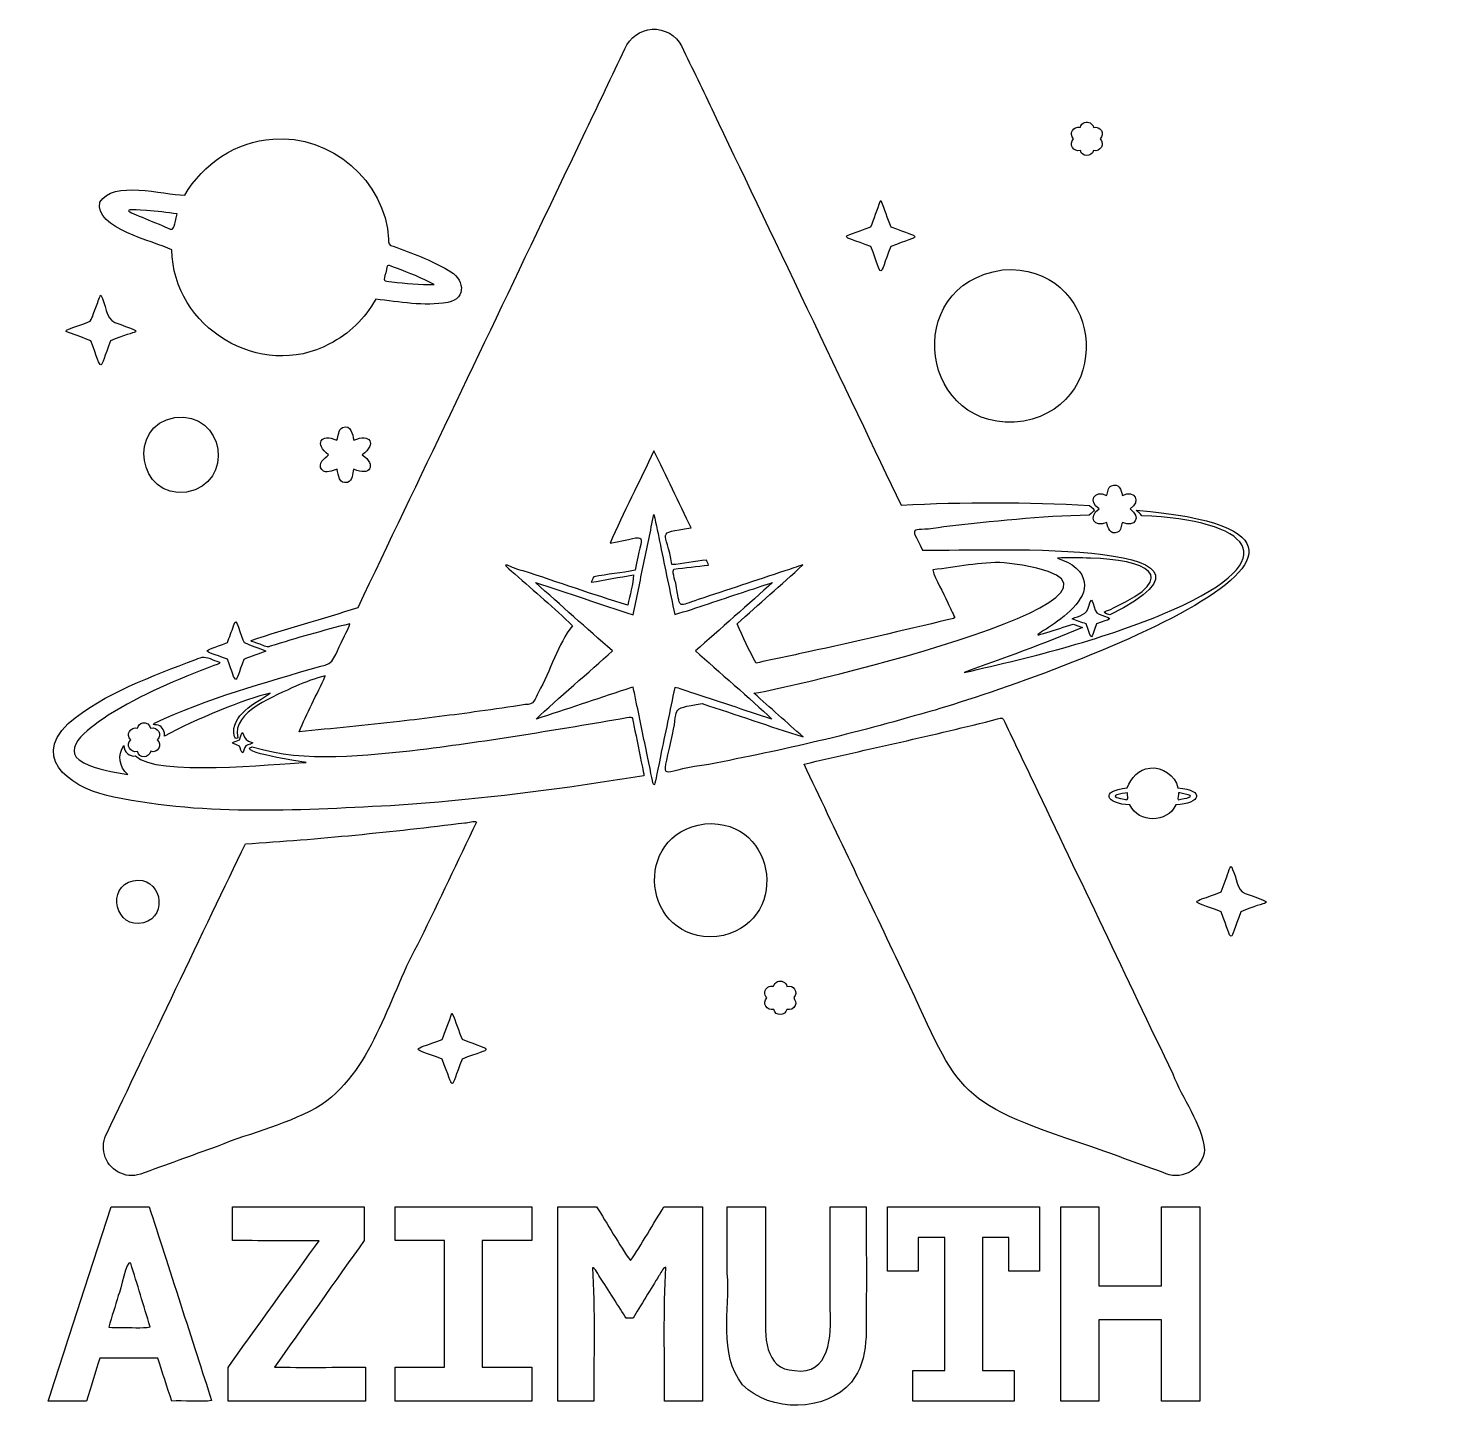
# Model space of a CAD drawing. Extents: x 332 to 1128, y -4 to 768.
import ezdxf

# ---------------------------------------------------------------- set-up
doc = ezdxf.new("R2010")
doc.units = 0
doc.header["$MEASUREMENT"] = 0
doc.layers.get('0').update_dxf_attribs({"lineweight": 0})

msp = doc.modelspace()

# ---------------------------------------------------------------- linework, layer by layer
at = {"color": 18, "lineweight": 25, "true_color": 0x000000}
for points, knots in [([(679.82, 767.98), (673.2, 767.63), (667.18, 763.18), (664.66, 757.09), (657.4, 741.88), (650.13, 726.68), (642.87, 711.47), (634.8, 694.6), (626.74, 677.72), (618.68, 660.85), (584.34, 588.94), (550, 517.03), (515.62, 445.15), (495.93, 438.74), (475.65, 433.23), (455.88, 426.74), (455.72, 425.9), (459.19, 425.46), (460.24, 424.79), (462.33, 424.25), (464.41, 422.46), (466.56, 423.46), (481.29, 427.99), (496.1, 432.29), (511.06, 436), (510.11, 432.68), (507.63, 428.79), (506.17, 425.29), (503.18, 419.63), (502.36, 412.87), (494.78, 412.41), (463.46, 402.99), (431.49, 394.62), (401.91, 380.43), (399.94, 379.28), (403.23, 379.76), (404, 379.34), (406.48, 378.53), (407.99, 375.72), (407.48, 373.19), (424.29, 382.57), (453.12, 394.15), (466.49, 397.24), (458.43, 391.67), (444.21, 385.08), (446.46, 373.41), (446.89, 372.3), (447.21, 371.59), (448.46, 372.34), (445.02, 387.34), (469.92, 395.71), (480.85, 401.21), (486.18, 403.43), (491.79, 405.72), (497.35, 406.88), (492.71, 396.58), (486.81, 385.76), (482.8, 375.71), (501.47, 377.53), (520.15, 379.27), (538.78, 381.45), (553.66, 383.17), (568.52, 385.07), (583.35, 387.13), (591.87, 388.32), (600.38, 389.56), (608.89, 390.84), (613.84, 390.51), (614.56, 393.95), (616.36, 397.82), (622.99, 409.48), (627.34, 424.92), (635.28, 434.9), (625.54, 444.79), (613.69, 454.16), (603.24, 463.87), (591.57, 473.38), (602.14, 466.52), (607.77, 465.56), (627.25, 459.31), (646.82, 452.2), (666.28, 446.41), (667.25, 451.84), (669.35, 458.25), (669.37, 463.29), (661.47, 461.99), (653.59, 460.62), (645.73, 459.15), (646.25, 460.14), (646.65, 461.32), (647.19, 462.3), (654.82, 463.62), (662.87, 464.37), (670.32, 465.98), (674.17, 488.16), (679.5, 485.4), (656.36, 480.94), (663.72, 498.02), (672.85, 515.42), (680.79, 532.6), (687.9, 518.65), (694.58, 503.75), (701.55, 489.49), (680.42, 486.23), (688.34, 488.55), (690.75, 469.03), (696.93, 469.26), (703.74, 470.88), (710.12, 471.6), (710.56, 470.75), (711.09, 469.61), (711.31, 468.81), (704.86, 468.02), (698.37, 467.43), (691.94, 466.47), (690.75, 463.96), (693.3, 459.25), (693.44, 456.05), (695.75, 443.67), (694.18, 445.91), (705.58, 449.51), (721.71, 454.85), (737.83, 460.22), (753.96, 465.56), (757.29, 466.6), (760.8, 467.93), (764.05, 468.83), (751.79, 457.87), (739.47, 447), (727.22, 436.04), (730.4, 428.83), (734.07, 420.75), (737.93, 414.09), (747.67, 416.13), (757.41, 418.2), (767.14, 420.31), (793.36, 425.99), (819.47, 432.14), (845.56, 438.4), (846.58, 438.77), (848.02, 438.7), (848.79, 439.42), (847.51, 442.21), (846.15, 444.96), (844.85, 447.74), (842.4, 453.76), (837.97, 460.44), (836.52, 466.17), (849.76, 467.43), (863.07, 470.73), (876.38, 470.11), (995.58, 456.54), (759.05, 400.56), (736.69, 397.23), (745.78, 389.03), (755.02, 380.99), (764.1, 372.8), (745.49, 378.83), (726.49, 385.25), (707.85, 391.44), (687.93, 388.03), (695.63, 389.99), (690.4, 370.88), (685.1, 345.39), (683.93, 354.2), (707.54, 356.78), (748.72, 364.46), (789.61, 373.82), (829.81, 385.62), (877.37, 398.14), (1127.8, 484.33), (950.05, 499.45), (951.17, 498.5), (952.31, 497.4), (953.33, 496.34), (1012.74, 493.71), (1036.82, 473.13), (970.02, 443.53), (932.86, 427.52), (893.34, 417.74), (853.99, 408.77), (875.42, 416.55), (898.58, 424.74), (920.09, 433.95), (918.8, 434.43), (916.2, 435.38), (914.91, 435.86), (910.08, 434.25), (905, 432.61), (900.15, 431.12), (878.02, 423.9), (937.73, 446.71), (916.63, 467.09), (913.71, 469.85), (909.81, 471.22), (906.2, 472.69), (912.24, 472.87), (918.52, 472.8), (924.63, 472.63), (954.51, 471.91), (976.76, 462.96), (937.35, 444.88), (934.14, 442.82), (928.84, 442.86), (935.43, 440.95), (1024.25, 485.34), (854.46, 476.28), (830.78, 477.18), (822.9, 493.02), (824.53, 486.53), (842.73, 490.05), (869.66, 493.2), (896.68, 496.05), (923.81, 496.66), (927.12, 499.71), (927.69, 498.98), (924.05, 502.13), (889, 503.93), (853.84, 504.13), (818.79, 502.27), (790.51, 561.45), (741.91, 663.31), (714.23, 721.14), (708.25, 733.64), (702.27, 746.14), (696.29, 758.64), (693.28, 764.66), (686.5, 768.38), (679.82, 767.98)], [0, 0, 0, 0, 1, 1, 1, 2, 2, 2, 3, 3, 3, 4, 4, 4, 5, 5, 5, 6, 6, 6, 7, 7, 7, 8, 8, 8, 9, 9, 9, 10, 10, 10, 11, 11, 11, 12, 12, 12, 13, 13, 13, 14, 14, 14, 15, 15, 15, 16, 16, 16, 17, 17, 17, 18, 18, 18, 19, 19, 19, 20, 20, 20, 21, 21, 21, 22, 22, 22, 23, 23, 23, 24, 24, 24, 25, 25, 25, 26, 26, 26, 27, 27, 27, 28, 28, 28, 29, 29, 29, 30, 30, 30, 31, 31, 31, 32, 32, 32, 33, 33, 33, 34, 34, 34, 35, 35, 35, 36, 36, 36, 37, 37, 37, 38, 38, 38, 39, 39, 39, 40, 40, 40, 41, 41, 41, 42, 42, 42, 43, 43, 43, 44, 44, 44, 45, 45, 45, 46, 46, 46, 47, 47, 47, 48, 48, 48, 49, 49, 49, 50, 50, 50, 51, 51, 51, 52, 52, 52, 53, 53, 53, 54, 54, 54, 55, 55, 55, 56, 56, 56, 57, 57, 57, 58, 58, 58, 59, 59, 59, 60, 60, 60, 61, 61, 61, 62, 62, 62, 63, 63, 63, 64, 64, 64, 65, 65, 65, 66, 66, 66, 67, 67, 67, 68, 68, 68, 69, 69, 69, 70, 70, 70, 71, 71, 71, 72, 72, 72, 73, 73, 73, 74, 74, 74, 75, 75, 75, 76, 76, 76, 76]), ([(921.27, 715.95), (920.16, 715.52), (919.2, 714.41), (918.91, 713.3), (915.02, 713.93), (912.3, 709.77), (915.1, 706.7), (912.21, 703.9), (915.14, 699.17), (918.93, 700.3), (919.59, 696.45), (925.43, 696.49), (926.22, 700.25), (930.03, 699.26), (932.95, 704), (929.95, 706.74), (932.91, 709.46), (930.05, 714.24), (926.24, 713.2), (925.79, 715.47), (923.4, 716.55), (921.27, 715.95)], [0, 0, 0, 0, 1, 1, 1, 2, 2, 2, 3, 3, 3, 4, 4, 4, 5, 5, 5, 6, 6, 6, 7, 7, 7, 7]), ([(468.06, 706.63), (447.4, 705.44), (429.2, 692.69), (418.83, 675.26), (406.49, 675.7), (378.8, 683.81), (371.48, 671.46), (368.42, 656.78), (401.33, 649.7), (411.7, 644.85), (412.01, 601.39), (461.29, 571.68), (499.71, 592.25), (510.57, 597.73), (519.57, 606.58), (525.47, 617.19), (538.74, 615.74), (552.39, 613.16), (565.7, 615.41), (576.93, 617.48), (574.68, 629.43), (565.92, 633.45), (556.28, 639.12), (545.75, 643.03), (535.26, 646.79), (532.81, 647.11), (532.63, 648.66), (532.65, 650.81), (530.89, 683.2), (500.31, 709.41), (468.06, 706.63)], [0, 0, 0, 0, 1, 1, 1, 2, 2, 2, 3, 3, 3, 4, 4, 4, 5, 5, 5, 6, 6, 6, 7, 7, 7, 8, 8, 8, 9, 9, 9, 10, 10, 10, 10]), ([(807.23, 671.87), (805.67, 667.67), (803.55, 661.91), (801.97, 657.66), (783.89, 650.63), (783.64, 653.71), (801.97, 646.63), (808.93, 628.62), (805.98, 628.61), (813.06, 646.66), (831.02, 653.6), (831.06, 650.62), (813.06, 657.71), (811.09, 662.53), (809.44, 667.51), (807.52, 672.35), (807.33, 672.37), (807.32, 672.01), (807.23, 671.87)], [0, 0, 0, 0, 1, 1, 1, 2, 2, 2, 3, 3, 3, 4, 4, 4, 5, 5, 5, 6, 6, 6, 6]), ([(397.55, 666.74), (403.29, 666.26), (409.03, 665.73), (414.71, 664.86), (411.38, 651.77), (414.01, 656.44), (400.15, 660.72), (391.55, 664.85), (377.98, 668.48), (397.55, 666.74)], [0, 0, 0, 0, 1, 1, 1, 2, 2, 2, 3, 3, 3, 3]), ([(537.02, 634.59), (544.18, 631.89), (551.4, 629.16), (558.08, 625.4), (550.23, 625.38), (542.26, 625.94), (534.49, 626.99), (529.49, 627.38), (529.72, 627.24), (531.13, 631.99), (532.07, 637.93), (532.13, 636.2), (537.02, 634.59)], [0, 0, 0, 0, 1, 1, 1, 2, 2, 2, 3, 3, 3, 4, 4, 4, 4]), ([(875.49, 633.59), (817.67, 625.45), (829.41, 541.03), (887.28, 549.08), (940.6, 559.6), (929.71, 637.99), (875.49, 633.59)], [0, 0, 0, 0, 1, 1, 1, 2, 2, 2, 2]), ([(369.26, 612.65), (368.17, 610.18), (367.58, 607.26), (366.15, 605.04), (364.05, 603.51), (347.54, 599.76), (354.03, 598.65), (358.14, 597.02), (362.47, 595.72), (366.46, 593.92), (373.46, 575.67), (370.63, 576.48), (377.47, 594.05), (392.1, 600.66), (398.94, 597.4), (379.86, 604.2), (374.59, 606.43), (374.87, 614.82), (372.1, 619.57), (371, 618.24), (370.21, 614.73), (369.26, 612.65)], [0, 0, 0, 0, 1, 1, 1, 2, 2, 2, 3, 3, 3, 4, 4, 4, 5, 5, 5, 6, 6, 6, 7, 7, 7, 7]), ([(413.41, 551.2), (386.44, 546.67), (392.79, 505.63), (419.88, 509.57), (447.35, 514.1), (441, 555.07), (413.41, 551.2)], [0, 0, 0, 0, 1, 1, 1, 2, 2, 2, 2]), ([(507, 545.63), (504.25, 544.4), (504.99, 540.68), (503.84, 538.52), (494.54, 542.57), (491.22, 536.39), (499.18, 530.35), (497.11, 528.21), (492.66, 525.53), (495.49, 522.08), (497.75, 519.24), (501.23, 521.89), (503.96, 522.26), (504.68, 519.12), (505.05, 513.73), (509.66, 514.98), (512.88, 515.86), (512.34, 519.86), (513.27, 522.33), (522.4, 518.01), (526.13, 524.6), (517.95, 530.4), (526.17, 536.31), (522.51, 542.66), (513.25, 538.48), (512.6, 541.87), (511.79, 547.39), (507, 545.63)], [0, 0, 0, 0, 1, 1, 1, 2, 2, 2, 3, 3, 3, 4, 4, 4, 5, 5, 5, 6, 6, 6, 7, 7, 7, 8, 8, 8, 9, 9, 9, 9]), ([(936.27, 513.05), (933.99, 512.2), (934.61, 509.18), (933.53, 507.68), (926.56, 511), (923.05, 504.37), (929.38, 500.17), (922.98, 495.79), (926.6, 489.32), (933.69, 492.6), (934.16, 489.54), (935.71, 485.49), (939.67, 487.13), (941.87, 488.08), (941.67, 490.79), (942.37, 492.6), (949.35, 489.32), (953.17, 495.77), (946.7, 500.11), (952.94, 504.54), (949.6, 510.9), (942.41, 507.69), (941.89, 510.82), (940.24, 514.92), (936.27, 513.05)], [0, 0, 0, 0, 1, 1, 1, 2, 2, 2, 3, 3, 3, 4, 4, 4, 5, 5, 5, 6, 6, 6, 7, 7, 7, 8, 8, 8, 8]), ([(675.06, 469.17), (673.06, 459.85), (671.36, 450.25), (669.19, 441.07), (650.99, 446.97), (632.86, 453.07), (614.69, 459.05), (628.83, 446.33), (643.31, 433.51), (657.64, 420.85), (645.28, 409.54), (626.76, 393.92), (615.04, 382.79), (631.8, 388.18), (648.45, 393.89), (665.18, 399.33), (666.52, 399.71), (667.91, 400.33), (669.24, 400.57), (669.87, 397.83), (670.38, 395.06), (670.97, 392.3), (673.07, 382.19), (675.14, 372.06), (677.23, 361.94), (681.73, 341.24), (679.9, 340.51), (684.46, 361.81), (687.12, 374.69), (689.76, 387.57), (692.44, 400.45), (695.04, 400.18), (698.19, 398.62), (700.95, 397.9), (716.2, 392.89), (731.39, 387.71), (746.66, 382.8), (735.08, 393.88), (716.42, 409.6), (704.11, 420.84), (716.75, 432.15), (734.65, 447.91), (747.11, 459.07), (741.51, 457.27), (735.85, 455.34), (730.24, 453.5), (717.67, 449.51), (704.96, 444.73), (692.43, 441.21), (689.75, 454.11), (687.12, 467.02), (684.46, 479.92), (683.25, 485.62), (682.13, 491.4), (680.86, 497.05), (678.85, 487.82), (677, 478.45), (675.06, 469.17)], [0, 0, 0, 0, 1, 1, 1, 2, 2, 2, 3, 3, 3, 4, 4, 4, 5, 5, 5, 6, 6, 6, 7, 7, 7, 8, 8, 8, 9, 9, 9, 10, 10, 10, 11, 11, 11, 12, 12, 12, 13, 13, 13, 14, 14, 14, 15, 15, 15, 16, 16, 16, 17, 17, 17, 18, 18, 18, 19, 19, 19, 19]), ([(923.6, 445.79), (922.98, 440.78), (918.16, 440.6), (914.36, 438.84), (916.52, 437.88), (919.83, 436.79), (922.1, 435.93), (925.76, 426.33), (924.42, 426.42), (928.02, 435.9), (934.87, 438.97), (939.52, 437.91), (929.34, 441.33), (925.56, 442.03), (926.29, 455.1), (923.6, 445.79)], [0, 0, 0, 0, 1, 1, 1, 2, 2, 2, 3, 3, 3, 4, 4, 4, 5, 5, 5, 5]), ([(446.14, 434.78), (445.03, 431.79), (443.8, 428.46), (442.69, 425.46), (427.59, 419.65), (427.62, 422), (442.67, 416.23), (448.38, 401.61), (446.14, 400.85), (451.9, 416.13), (455.89, 417.82), (460.2, 419.17), (464.21, 420.8), (460.27, 422.62), (455.81, 423.63), (452.01, 425.64), (450.05, 427.92), (447.74, 442.73), (446.14, 434.78)], [0, 0, 0, 0, 1, 1, 1, 2, 2, 2, 3, 3, 3, 4, 4, 4, 5, 5, 5, 6, 6, 6, 6]), ([(425.1, 416.13), (400.37, 406.53), (374.33, 397.72), (353.86, 380.26), (331.65, 359.08), (358.68, 342.97), (379.35, 339.26), (431.59, 328.3), (485.72, 331.95), (538.67, 334.69), (577.85, 337.42), (616.88, 342.09), (655.69, 348.07), (662.2, 349.07), (668.7, 350.1), (675.2, 351.14), (675.31, 352.55), (674.58, 354.46), (674.37, 356.03), (672.81, 363.73), (671.21, 371.43), (669.64, 379.13), (668.63, 382.14), (669.94, 385.06), (665.65, 383.58), (627.33, 377.03), (588.95, 370.65), (550.38, 365.73), (519.45, 362.73), (486.82, 357.92), (456.6, 367.32), (446.7, 364.64), (484.4, 358.92), (486.59, 358.57), (468.1, 357.78), (402.8, 350.62), (391.38, 362.21), (387.8, 361.67), (384.98, 364.48), (384.89, 367.97), (381.09, 362.82), (382.35, 355.86), (387.01, 351.87), (378.68, 353.2), (370.07, 354.56), (362.48, 358.44), (347.06, 366.27), (368.65, 379.64), (376.11, 384.89), (394.56, 396.56), (414.86, 404.91), (435.18, 412.71), (440.95, 414.56), (438.14, 414.52), (434.15, 416.08), (431.01, 417.68), (428.24, 417.83), (425.1, 416.13)], [0, 0, 0, 0, 1, 1, 1, 2, 2, 2, 3, 3, 3, 4, 4, 4, 5, 5, 5, 6, 6, 6, 7, 7, 7, 8, 8, 8, 9, 9, 9, 10, 10, 10, 11, 11, 11, 12, 12, 12, 13, 13, 13, 14, 14, 14, 15, 15, 15, 16, 16, 16, 17, 17, 17, 18, 18, 18, 19, 19, 19, 19]), ([(872.58, 382.84), (836.85, 373.7), (800.34, 366), (764.63, 357.65), (782.2, 320.57), (799.91, 283.55), (817.59, 246.53), (852.61, 173.48), (845.02, 170.42), (924.8, 144.17), (938.79, 139.1), (952.79, 134.03), (966.79, 128.95), (976.17, 125.15), (987.52, 132.07), (988.22, 142.24), (986.89, 157.07), (975.74, 170.68), (970.49, 184.66), (957.54, 211.78), (944.58, 238.9), (931.63, 266.02), (918.66, 293.18), (905.68, 320.34), (892.71, 347.51), (887.36, 358.7), (882.02, 369.9), (876.67, 381.09), (875.91, 383.4), (875.01, 383.91), (872.58, 382.84)], [0, 0, 0, 0, 1, 1, 1, 2, 2, 2, 3, 3, 3, 4, 4, 4, 5, 5, 5, 6, 6, 6, 7, 7, 7, 8, 8, 8, 9, 9, 9, 10, 10, 10, 10]), ([(395.38, 380.62), (393.98, 380.31), (392.69, 379.15), (392.54, 377.68), (388.71, 378.82), (385.57, 374), (388.72, 371.26), (385.71, 368.39), (388.56, 363.68), (392.44, 364.66), (393.36, 360.75), (399.08, 360.85), (399.89, 364.78), (403.66, 363.36), (406.71, 368.68), (403.55, 371.2), (406.69, 373.93), (403.72, 378.79), (399.83, 377.71), (399.41, 379.68), (397.37, 381.04), (395.38, 380.62)], [0, 0, 0, 0, 1, 1, 1, 2, 2, 2, 3, 3, 3, 4, 4, 4, 5, 5, 5, 6, 6, 6, 7, 7, 7, 7]), ([(450.19, 373.36), (450.19, 373.36), (449.38, 371.18), (449.38, 371.18), (443.95, 369.16), (444.46, 369.9), (449.41, 367.74), (450.13, 366.81), (450.25, 363.83), (451.3, 363.91), (451.87, 365.18), (452.1, 366.74), (452.92, 367.85), (453.71, 368.47), (457.95, 369.21), (456.57, 369.76), (449.97, 370.61), (452.21, 378.99), (450.19, 373.36)], [0, 0, 0, 0, 1, 1, 1, 2, 2, 2, 3, 3, 3, 4, 4, 4, 5, 5, 5, 6, 6, 6, 6]), ([(957.8, 355.43), (951.42, 355), (947.26, 349.74), (945.1, 344.42), (929.41, 342.72), (933.38, 335.53), (946.56, 334.82), (951.6, 324.5), (967.19, 324.56), (972.26, 334.83), (986, 335.62), (988.95, 342.95), (973.34, 344.46), (971.78, 351.35), (964.82, 356.31), (957.8, 355.43)], [0, 0, 0, 0, 1, 1, 1, 2, 2, 2, 3, 3, 3, 4, 4, 4, 5, 5, 5, 5]), ([(945.18, 340.58), (945.99, 336.27), (944.43, 338.14), (941.35, 338.51), (933.81, 339.91), (942.27, 341.32), (945.18, 341.59), (945.18, 341.59), (945.18, 340.58), (945.18, 340.58)], [0, 0, 0, 0, 1, 1, 1, 2, 2, 2, 3, 3, 3, 3]), ([(976.6, 341.14), (985.2, 339.5), (977.26, 338.51), (973.55, 337.72), (973.09, 338.6), (973.88, 340.44), (973.62, 341.63), (974.61, 341.51), (975.63, 341.34), (976.6, 341.14)], [0, 0, 0, 0, 1, 1, 1, 2, 2, 2, 3, 3, 3, 3]), ([(709.26, 324.3), (667.75, 318.83), (674.23, 257.92), (715.97, 261.34), (757.21, 266.97), (750.75, 327.48), (709.26, 324.3)], [0, 0, 0, 0, 1, 1, 1, 2, 2, 2, 2]), ([(575.28, 324.91), (534.55, 319.81), (493.71, 315.64), (452.73, 313.15), (429.91, 265.8), (397.92, 198.62), (375.55, 151.82), (373.57, 148.12), (372.82, 143.75), (373.98, 139.67), (376.03, 131.17), (385.82, 125.74), (394.09, 128.68), (408.38, 133.86), (422.68, 139.03), (436.97, 144.2), (456.37, 152.1), (477.5, 156.62), (495.46, 167.59), (525.21, 188.62), (532.81, 229.21), (550.39, 259.62), (560.85, 281.51), (571.31, 303.4), (581.77, 325.28), (580.6, 326.18), (577.2, 324.84), (575.28, 324.91)], [0, 0, 0, 0, 1, 1, 1, 2, 2, 2, 3, 3, 3, 4, 4, 4, 5, 5, 5, 6, 6, 6, 7, 7, 7, 8, 8, 8, 9, 9, 9, 9]), ([(1000.27, 293.7), (1000.27, 293.7), (997.54, 286.31), (997.54, 286.31), (979.41, 279.23), (979.58, 282.16), (997.51, 275.23), (1004.62, 256.93), (1001.43, 257.04), (1008.54, 275.23), (1023.02, 281.81), (1030.09, 278.58), (1010.94, 285.38), (1006.02, 287.14), (1006.32, 294.66), (1003.86, 298.88), (1002.73, 303.84), (1001.42, 295.6), (1000.27, 293.7)], [0, 0, 0, 0, 1, 1, 1, 2, 2, 2, 3, 3, 3, 4, 4, 4, 5, 5, 5, 6, 6, 6, 6]), ([(390.07, 292.52), (374.59, 289.15), (380.42, 264.92), (395.77, 269.06), (410.67, 272.76), (405.08, 296.03), (390.07, 292.52)], [0, 0, 0, 0, 1, 1, 1, 2, 2, 2, 2]), ([(749.73, 236.18), (748.66, 235.69), (748.04, 234.64), (747.64, 233.6), (745.42, 234.13), (742.98, 232.73), (742.73, 230.32), (742.51, 229.1), (743.21, 228.05), (743.88, 227.15), (741.04, 224.23), (743.84, 219.76), (747.71, 220.63), (748.6, 216.75), (754.18, 216.97), (755.1, 220.7), (756.9, 220.24), (758.96, 220.99), (759.68, 222.82), (760.51, 224.41), (759.52, 225.94), (758.89, 227.28), (761.67, 229.94), (758.66, 234.84), (755.02, 233.52), (754.61, 235.92), (751.89, 237.1), (749.73, 236.18)], [0, 0, 0, 0, 1, 1, 1, 2, 2, 2, 3, 3, 3, 4, 4, 4, 5, 5, 5, 6, 6, 6, 7, 7, 7, 8, 8, 8, 9, 9, 9, 9]), ([(568.08, 218.59), (566.49, 214.32), (564.26, 208.28), (562.66, 203.96), (544.92, 197.06), (544.46, 199.99), (562.56, 192.9), (569.82, 174.91), (566.6, 174.8), (573.68, 192.94), (591.59, 199.93), (591.92, 196.88), (573.75, 203.98), (571.68, 208.69), (570.28, 214.18), (568.08, 218.59)], [0, 0, 0, 0, 1, 1, 1, 2, 2, 2, 3, 3, 3, 4, 4, 4, 5, 5, 5, 5]), ([(360.56, 57.2), (354.6, 38.78), (348.68, 20.34), (342.7, 1.92), (348.01, 1.94), (358.7, 1.98), (364.01, 2), (366.29, 9.33), (369.19, 18.64), (371.43, 25.9), (379.51, 25.9), (395.78, 25.9), (403.87, 25.9), (406.14, 18.66), (409.23, 9.3), (411.58, 2), (417.96, 2.28), (428.16, 1.36), (433.87, 2.26), (423.81, 33.52), (409.24, 78.79), (399.05, 110.48), (393.74, 110.48), (383.06, 110.47), (377.75, 110.47), (377.75, 110.47), (360.56, 57.2), (360.56, 57.2)], [0, 0, 0, 0, 1, 1, 1, 2, 2, 2, 3, 3, 3, 4, 4, 4, 5, 5, 5, 6, 6, 6, 7, 7, 7, 8, 8, 8, 9, 9, 9, 9]), ([(445.58, 101.02), (445.58, 101.02), (445.58, 91.57), (445.58, 91.57), (457.62, 91.55), (481.86, 91.51), (493.9, 91.49), (481.23, 73.88), (455.72, 38.42), (443.05, 20.81), (443.05, 16.1), (443.05, 6.63), (443.05, 1.92), (462.16, 1.92), (500.63, 1.92), (519.74, 1.92), (519.74, 6.64), (519.74, 16.12), (519.74, 20.83), (504.8, 20.94), (483.5, 20.63), (468.98, 20.97), (483.44, 41.45), (504.3, 70.84), (518.99, 91.59), (518.99, 96.3), (518.99, 105.77), (518.99, 110.48), (500.69, 110.48), (463.87, 110.48), (445.58, 110.48), (445.58, 110.48), (445.58, 101.02), (445.58, 101.02)], [0, 0, 0, 0, 1, 1, 1, 2, 2, 2, 3, 3, 3, 4, 4, 4, 5, 5, 5, 6, 6, 6, 7, 7, 7, 8, 8, 8, 9, 9, 9, 10, 10, 10, 11, 11, 11, 11]), ([(536.27, 101.02), (536.27, 101.02), (536.27, 91.57), (536.27, 91.57), (543.13, 91.57), (556.95, 91.57), (563.82, 91.57), (563.82, 73.94), (563.82, 38.46), (563.82, 20.83), (556.95, 20.83), (543.13, 20.83), (536.27, 20.83), (536.27, 16.12), (536.27, 6.63), (536.27, 1.92), (555.31, 1.92), (593.62, 1.92), (612.66, 1.92), (612.66, 6.64), (612.66, 16.12), (612.66, 20.83), (605.75, 20.83), (591.86, 20.83), (584.96, 20.83), (584.96, 38.46), (584.96, 73.94), (584.96, 91.57), (591.86, 91.57), (605.76, 91.57), (612.66, 91.57), (612.66, 96.28), (612.66, 105.77), (612.66, 110.48), (593.62, 110.48), (555.3, 110.48), (536.27, 110.48), (536.27, 110.48), (536.27, 101.02), (536.27, 101.02)], [0, 0, 0, 0, 1, 1, 1, 2, 2, 2, 3, 3, 3, 4, 4, 4, 5, 5, 5, 6, 6, 6, 7, 7, 7, 8, 8, 8, 9, 9, 9, 10, 10, 10, 11, 11, 11, 12, 12, 12, 13, 13, 13, 13]), ([(627.25, 56.2), (627.25, 56.2), (627.25, 1.92), (627.25, 1.92), (632.26, 1.92), (642.35, 1.92), (647.35, 1.92), (647.09, 23.55), (648.13, 54.87), (646.47, 76.34), (647.64, 77.42), (650, 71.59), (651.09, 70.58), (654.53, 65.23), (661.79, 53.81), (665.31, 48.31), (666.27, 48.31), (668.2, 48.31), (669.16, 48.31), (672.92, 54.46), (679.78, 65.7), (683.46, 71.7), (684.78, 73.22), (685.39, 76.24), (687.44, 76.7), (686.04, 53.34), (686.89, 25.5), (686.67, 1.92), (691.98, 1.92), (702.66, 1.92), (707.96, 1.92), (707.96, 28.98), (707.96, 83.43), (707.96, 110.48), (702.6, 110.48), (691.81, 110.47), (686.44, 110.47), (680.82, 101.66), (673.57, 88.75), (667.69, 80.4), (661.8, 88.72), (654.42, 101.71), (648.79, 110.48), (643.42, 110.48), (632.62, 110.48), (627.25, 110.48), (627.25, 110.48), (627.25, 56.2), (627.25, 56.2)], [0, 0, 0, 0, 1, 1, 1, 2, 2, 2, 3, 3, 3, 4, 4, 4, 5, 5, 5, 6, 6, 6, 7, 7, 7, 8, 8, 8, 9, 9, 9, 10, 10, 10, 11, 11, 11, 12, 12, 12, 13, 13, 13, 14, 14, 14, 15, 15, 15, 16, 16, 16, 16]), ([(721.81, 73.36), (723.45, 52.77), (716.53, 28.42), (730.37, 10.97), (745.68, -4.39), (776.84, -4.35), (791.05, 12.56), (801.59, 25.68), (799.03, 43.39), (799.38, 59.09), (799.57, 69.75), (799.27, 99.43), (799.39, 110.48), (794.39, 110.48), (784.31, 110.48), (779.3, 110.48), (779.22, 95.81), (779.29, 67.2), (779.21, 52.94), (780.13, 38.74), (779.2, 16.01), (759.27, 19.01), (742.21, 19.6), (742.76, 39.12), (743.18, 51.74), (743.1, 66.3), (743.16, 95.59), (743.1, 110.48), (737.79, 110.48), (727.12, 110.48), (721.81, 110.48), (721.81, 110.48), (721.81, 73.36), (721.81, 73.36)], [0, 0, 0, 0, 1, 1, 1, 2, 2, 2, 3, 3, 3, 4, 4, 4, 5, 5, 5, 6, 6, 6, 7, 7, 7, 8, 8, 8, 9, 9, 9, 10, 10, 10, 11, 11, 11, 11]), ([(811.16, 92.53), (811.16, 92.53), (811.16, 74.59), (811.16, 74.59), (815.43, 74.59), (824.02, 74.59), (828.28, 74.59), (828.28, 79.27), (828.28, 88.68), (828.28, 93.35), (831.99, 93.35), (839.46, 93.35), (843.17, 93.35), (843.17, 74.83), (843.17, 37.56), (843.17, 19.05), (838.76, 19.05), (829.87, 19.05), (825.45, 19.05), (825.45, 14.78), (825.45, 6.19), (825.45, 1.92), (839.52, 1.92), (867.83, 1.92), (881.89, 1.92), (881.89, 6.19), (881.89, 14.78), (881.89, 19.05), (877.51, 19.05), (868.7, 19.05), (864.32, 19.05), (864.32, 37.57), (864.32, 74.84), (864.32, 93.35), (867.99, 93.35), (875.39, 93.35), (879.06, 93.35), (879.06, 88.68), (879.06, 79.27), (879.06, 74.59), (883.33, 74.59), (891.92, 74.59), (896.19, 74.59), (896.19, 83.54), (896.19, 101.54), (896.19, 110.48), (874.99, 110.48), (832.35, 110.48), (811.16, 110.48), (811.16, 110.48), (811.16, 92.53), (811.16, 92.53)], [0, 0, 0, 0, 1, 1, 1, 2, 2, 2, 3, 3, 3, 4, 4, 4, 5, 5, 5, 6, 6, 6, 7, 7, 7, 8, 8, 8, 9, 9, 9, 10, 10, 10, 11, 11, 11, 12, 12, 12, 13, 13, 13, 14, 14, 14, 15, 15, 15, 16, 16, 16, 17, 17, 17, 17]), ([(907.95, 56.2), (907.95, 56.2), (907.95, 1.92), (907.95, 1.92), (913.26, 1.92), (923.94, 1.92), (929.25, 1.92), (929.25, 13.24), (929.25, 36.02), (929.25, 47.34), (937.97, 47.34), (955.52, 47.34), (964.24, 47.34), (964.24, 36.02), (964.24, 13.24), (964.24, 1.92), (969.55, 1.92), (980.23, 1.92), (985.53, 1.92), (985.53, 28.98), (985.53, 83.43), (985.53, 110.48), (980.23, 110.48), (969.55, 110.48), (964.24, 110.48), (964.24, 99.46), (964.24, 77.27), (964.24, 66.25), (955.52, 66.25), (937.97, 66.25), (929.25, 66.25), (929.25, 77.28), (929.25, 99.46), (929.25, 110.48), (923.94, 110.48), (913.26, 110.48), (907.95, 110.48), (907.95, 110.48), (907.95, 56.2), (907.95, 56.2)], [0, 0, 0, 0, 1, 1, 1, 2, 2, 2, 3, 3, 3, 4, 4, 4, 5, 5, 5, 6, 6, 6, 7, 7, 7, 8, 8, 8, 9, 9, 9, 10, 10, 10, 11, 11, 11, 12, 12, 12, 13, 13, 13, 13]), ([(388.69, 79.02), (392.4, 67.19), (395.89, 55.29), (399.53, 43.44), (394.98, 42.38), (388.37, 43.34), (383.14, 43.03), (380.95, 43.1), (378.6, 42.95), (376.48, 43.16), (378.15, 49.13), (380.04, 55.05), (381.77, 61), (383.23, 63.4), (386.09, 81.38), (388.69, 79.02)], [0, 0, 0, 0, 1, 1, 1, 2, 2, 2, 3, 3, 3, 4, 4, 4, 5, 5, 5, 5])]:
    msp.add_open_spline(points, degree=3, knots=knots, dxfattribs=at)

doc.saveas('drawing.dxf')
